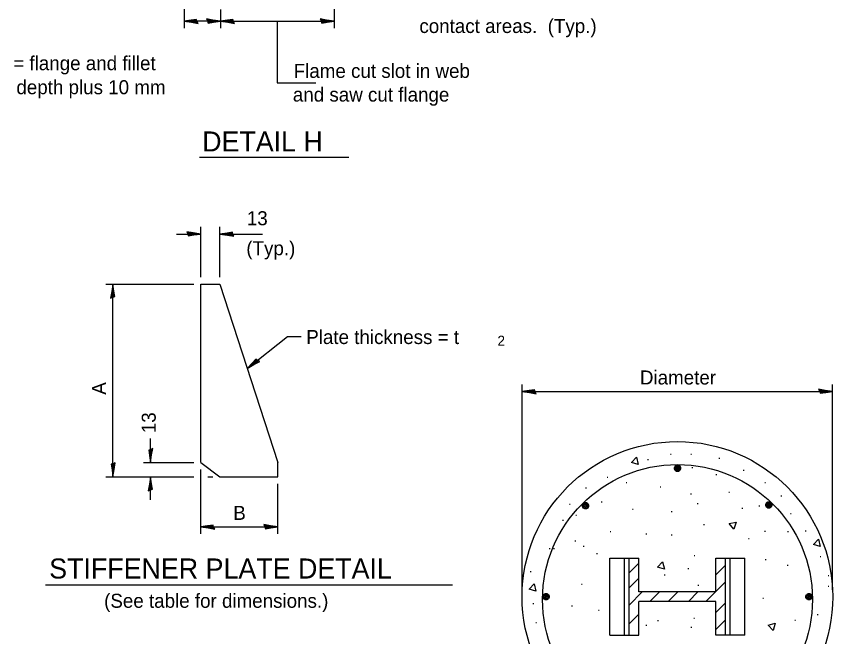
# Model space of a CAD drawing. Extents: x 1499079 to 1501883, y 1499349 to 1499789.
# Drawn here: x 1500912 to 1501051.6, y 1499496.7 to 1499602.9 of the extents above; entities that cross this region are included whole.
import ezdxf

# ---------------------------------------------------------------- set-up
doc = ezdxf.new("R2010")
doc.units = 0
for name, color, linetype in [('Design_EX_Roadway Dimensions', 7, 'Continuous'), ('Design_PR_EOP', 7, 'Continuous'), ('Design_PR_Roadway Items', 7, 'Continuous'), ('Sheets_General Details', 7, 'Continuous'), ('Topo_Building', 7, 'Continuous')]:
    doc.layers.add(name, color=color, linetype=linetype)

msp = doc.modelspace()

# ---------------------------------------------------------------- linework, layer by layer
at = {"layer": 'Design_EX_Roadway Dimensions'}
for p, q in [((1500940.65, 1499609.4), (1500940.65, 1499600.82)), ((1500966.31, 1499609.4), (1500966.31, 1499600.82)), ((1500946.89, 1499604.01), (1500946.89, 1499600.82)), ((1500946.89, 1499602.03), (1500940.65, 1499602.03)), ((1500946.89, 1499602.03), (1500966.31, 1499602.03)), ((1500956.6, 1499602.03), (1500956.6, 1499591.49)), ((1500956.6, 1499591.49), (1500963.18, 1499591.49)), ((1500943.5, 1499558.24), (1500943.5, 1499566.81)), ((1500946.79, 1499558.24), (1500946.79, 1499566.81)), ((1500939.34, 1499565.61), (1500943.5, 1499565.61)), ((1500946.79, 1499565.61), (1500954.09, 1499565.61)), ((1500927.3, 1499557.04), (1500942.3, 1499557.04)), ((1500928.49, 1499524.07), (1500928.49, 1499557.04)), ((1500951.47, 1499542.61), (1500958.34, 1499548.1)), ((1500958.34, 1499548.1), (1500960.7, 1499548.1)), ((1500998.48, 1499504.74), (1500998.48, 1499539.86)), ((1501051.58, 1499504.74), (1501051.58, 1499539.86)), ((1500998.48, 1499538.67), (1501051.58, 1499538.67)), ((1500934.92, 1499526.53), (1500934.92, 1499530.63)), ((1500933.73, 1499526.53), (1500942.3, 1499526.53)), ((1500943.5, 1499514.29), (1500943.5, 1499525.31)), ((1500927.3, 1499524.07), (1500942.3, 1499524.07)), ((1500934.92, 1499520.1), (1500934.92, 1499524.07)), ((1500944.7, 1499524.07), (1500945.59, 1499524.07)), ((1500956.69, 1499514.29), (1500956.69, 1499522.86)), ((1500943.5, 1499515.5), (1500956.69, 1499515.5))]:
    msp.add_line(p, q, dxfattribs=at)
for points in [[(1500944.68, 1499602.06), (1500944.75, 1499601.71), (1500945.68, 1499601.86), (1500946.89, 1499602.03), (1500945.6, 1499602.21), (1500944.49, 1499602.42), (1500944.8, 1499601.83), (1500946.08, 1499602.03), (1500944.66, 1499602.29), (1500944.87, 1499602), (1500945.46, 1499602.03), (1500944.89, 1499602.13)], [(1500964.11, 1499602.06), (1500964.19, 1499601.71), (1500965.12, 1499601.86), (1500966.31, 1499602.03), (1500965.04, 1499602.21), (1500963.91, 1499602.42), (1500964.24, 1499601.83), (1500965.51, 1499602.03), (1500964.09, 1499602.29), (1500964.3, 1499602), (1500964.9, 1499602.03), (1500964.32, 1499602.13)], [(1500942.85, 1499601.99), (1500942.78, 1499602.33), (1500941.84, 1499602.19), (1500940.65, 1499602.03), (1500941.93, 1499601.84), (1500943.05, 1499601.63), (1500942.73, 1499602.22), (1500941.46, 1499602.03), (1500942.87, 1499601.76), (1500942.66, 1499602.06), (1500942.06, 1499602.02), (1500942.64, 1499601.92)], [(1500949.09, 1499601.99), (1500949.02, 1499602.33), (1500948.08, 1499602.19), (1500946.89, 1499602.03), (1500948.16, 1499601.84), (1500949.28, 1499601.63), (1500948.96, 1499602.22), (1500947.69, 1499602.03), (1500949.11, 1499601.76), (1500948.9, 1499602.06), (1500948.3, 1499602.02), (1500948.88, 1499601.92)], [(1500941.29, 1499565.65), (1500941.37, 1499565.3), (1500942.3, 1499565.45), (1500943.5, 1499565.61), (1500942.22, 1499565.8), (1500941.1, 1499566), (1500941.42, 1499565.42), (1500942.69, 1499565.61), (1500941.27, 1499565.87), (1500941.49, 1499565.58), (1500942.08, 1499565.62), (1500941.51, 1499565.71)], [(1500948.99, 1499565.58), (1500948.92, 1499565.92), (1500948, 1499565.78), (1500946.79, 1499565.61), (1500948.07, 1499565.43), (1500949.19, 1499565.22), (1500948.87, 1499565.81), (1500947.6, 1499565.61), (1500949.02, 1499565.35), (1500948.81, 1499565.65), (1500948.21, 1499565.6), (1500948.79, 1499565.51)], [(1500928.47, 1499554.83), (1500928.81, 1499554.91), (1500928.66, 1499555.84), (1500928.49, 1499557.04), (1500928.31, 1499555.76), (1500928.1, 1499554.64), (1500928.69, 1499554.96), (1500928.49, 1499556.24), (1500928.23, 1499554.81), (1500928.52, 1499555.03), (1500928.49, 1499555.62), (1500928.39, 1499555.05)], [(1500953.21, 1499543.96), (1500952.94, 1499544.18), (1500952.31, 1499543.49), (1500951.47, 1499542.61), (1500952.58, 1499543.27), (1500953.59, 1499543.8), (1500952.98, 1499544.06), (1500952.1, 1499543.11), (1500953.38, 1499543.79), (1500953.03, 1499543.89), (1500952.58, 1499543.49), (1500953.09, 1499543.77)], [(1501000.68, 1499538.63), (1501000.6, 1499538.97), (1500999.67, 1499538.83), (1500998.48, 1499538.67), (1500999.75, 1499538.48), (1501000.88, 1499538.27), (1501000.55, 1499538.86), (1500999.28, 1499538.67), (1501000.7, 1499538.4), (1501000.49, 1499538.7), (1500999.89, 1499538.66), (1501000.46, 1499538.56)], [(1501049.38, 1499538.7), (1501049.46, 1499538.35), (1501050.39, 1499538.5), (1501051.58, 1499538.67), (1501050.31, 1499538.85), (1501049.18, 1499539.05), (1501049.51, 1499538.47), (1501050.78, 1499538.67), (1501049.36, 1499538.93), (1501049.57, 1499538.64), (1501050.17, 1499538.67), (1501049.59, 1499538.77)], [(1500934.96, 1499528.73), (1500934.61, 1499528.65), (1500934.76, 1499527.73), (1500934.92, 1499526.53), (1500935.11, 1499527.8), (1500935.31, 1499528.93), (1500934.73, 1499528.61), (1500934.92, 1499527.33), (1500935.19, 1499528.76), (1500934.89, 1499528.54), (1500934.93, 1499527.94), (1500935.03, 1499528.52)], [(1500928.53, 1499526.27), (1500928.19, 1499526.2), (1500928.33, 1499525.26), (1500928.49, 1499524.07), (1500928.68, 1499525.34), (1500928.88, 1499526.47), (1500928.3, 1499526.14), (1500928.49, 1499524.87), (1500928.76, 1499526.29), (1500928.47, 1499526.08), (1500928.5, 1499525.48), (1500928.6, 1499526.06)], [(1500934.89, 1499521.86), (1500935.24, 1499521.94), (1500935.08, 1499522.86), (1500934.92, 1499524.07), (1500934.74, 1499522.79), (1500934.53, 1499521.67), (1500935.11, 1499521.98), (1500934.92, 1499523.26), (1500934.66, 1499521.84), (1500934.95, 1499522.05), (1500934.92, 1499522.65), (1500934.82, 1499522.07)], [(1500954.48, 1499515.52), (1500954.56, 1499515.18), (1500955.49, 1499515.33), (1500956.69, 1499515.5), (1500955.41, 1499515.68), (1500954.28, 1499515.88), (1500954.61, 1499515.3), (1500955.88, 1499515.5), (1500954.46, 1499515.76), (1500954.67, 1499515.47), (1500955.27, 1499515.5), (1500954.7, 1499515.6)], [(1500945.7, 1499515.46), (1500945.62, 1499515.8), (1500944.69, 1499515.66), (1500943.5, 1499515.5), (1500944.77, 1499515.31), (1500945.9, 1499515.1), (1500945.57, 1499515.69), (1500944.3, 1499515.5), (1500945.72, 1499515.23), (1500945.51, 1499515.52), (1500944.91, 1499515.49), (1500945.49, 1499515.39)]]:
    msp.add_lwpolyline(points, dxfattribs=at)
at = {"layer": 'Design_PR_EOP'}
msp.add_circle((1501025.03, 1499503.54), 26.56, dxfattribs=at)
at = {"layer": 'Design_PR_Roadway Items'}
for p, q in [((1500943.5, 1499557.04), (1500946.79, 1499557.04)), ((1500943.5, 1499526.51), (1500943.5, 1499557.04)), ((1500946.79, 1499557.04), (1500956.69, 1499526.53)), ((1500943.5, 1499526.51), (1500946.79, 1499524.07)), ((1500956.69, 1499524.07), (1500956.69, 1499526.53)), ((1500946.79, 1499524.07), (1500956.69, 1499524.07)), ((1501013.5, 1499496.94), (1501013.5, 1499510.13)), ((1501013.5, 1499510.13), (1501016.79, 1499510.13)), ((1501016, 1499496.94), (1501016, 1499510.13)), ((1501016.79, 1499496.94), (1501016.79, 1499510.13)), ((1501016.79, 1499510.13), (1501018.44, 1499510.13)), ((1501016.79, 1499507.65), (1501018.44, 1499509.3)), ((1501018.44, 1499504.36), (1501018.44, 1499510.13)), ((1501031.63, 1499504.36), (1501031.63, 1499510.13)), ((1501031.63, 1499510.13), (1501033.28, 1499510.13)), ((1501031.63, 1499507.28), (1501033.28, 1499508.92)), ((1501033.28, 1499496.94), (1501033.28, 1499510.13)), ((1501033.28, 1499510.13), (1501036.57, 1499510.13)), ((1501034.07, 1499496.94), (1501034.07, 1499510.13)), ((1501036.57, 1499496.94), (1501036.57, 1499510.13)), ((1501016.79, 1499505.09), (1501018.44, 1499506.75)), ((1501031.63, 1499504.46), (1501033.28, 1499506.11)), ((1501016.79, 1499502.13), (1501019.03, 1499504.36)), ((1501031.63, 1499504.36), (1501018.44, 1499504.36)), ((1501020.32, 1499502.71), (1501021.98, 1499504.36)), ((1501023.44, 1499502.71), (1501025.09, 1499504.36)), ((1501026.9, 1499502.71), (1501028.54, 1499504.36)), ((1501029.89, 1499502.71), (1501031.53, 1499504.36)), ((1501031.63, 1499502.71), (1501018.44, 1499502.71)), ((1501018.44, 1499496.94), (1501018.44, 1499502.71)), ((1501031.63, 1499496.94), (1501031.63, 1499502.71)), ((1501031.63, 1499500.84), (1501033.28, 1499502.49)), ((1501016.79, 1499498.91), (1501018.44, 1499500.56)), ((1501031.63, 1499497.95), (1501033.28, 1499499.6)), ((1501013.5, 1499496.94), (1501016.79, 1499496.94)), ((1501016.79, 1499496.94), (1501018.44, 1499496.94)), ((1501033.28, 1499496.94), (1501031.63, 1499496.94)), ((1501036.57, 1499496.94), (1501033.28, 1499496.94))]:
    msp.add_line(p, q, dxfattribs=at)
for points in [[(1501024.66, 1499525.92), (1501024.9, 1499526.06), (1501025.19, 1499526.06), (1501025.43, 1499525.92), (1501025.58, 1499525.67), (1501025.58, 1499525.39), (1501025.43, 1499525.15), (1501025.19, 1499525), (1501024.9, 1499525), (1501024.66, 1499525.15), (1501024.52, 1499525.39), (1501024.52, 1499525.67), (1501024.63, 1499525.9), (1501025.14, 1499525.89), (1501025.37, 1499525.72), (1501025.4, 1499525.44), (1501025.23, 1499525.21), (1501024.95, 1499525.18), (1501024.73, 1499525.35), (1501024.69, 1499525.63), (1501024.79, 1499525.79), (1501025.18, 1499525.67), (1501025.22, 1499525.48), (1501025.09, 1499525.36), (1501024.92, 1499525.4), (1501024.87, 1499525.58), (1501025.04, 1499525.53)], [(1501008.93, 1499519.5), (1501009.18, 1499519.65), (1501009.46, 1499519.65), (1501009.71, 1499519.5), (1501009.85, 1499519.26), (1501009.85, 1499518.97), (1501009.71, 1499518.72), (1501009.46, 1499518.58), (1501009.18, 1499518.58), (1501008.93, 1499518.72), (1501008.79, 1499518.97), (1501008.79, 1499519.26), (1501008.91, 1499519.48), (1501009.42, 1499519.47), (1501009.64, 1499519.3), (1501009.68, 1499519.02), (1501009.51, 1499518.8), (1501009.23, 1499518.76), (1501009.01, 1499518.94), (1501008.97, 1499519.21), (1501009.07, 1499519.38), (1501009.46, 1499519.25), (1501009.5, 1499519.07), (1501009.37, 1499518.94), (1501009.19, 1499518.99), (1501009.15, 1499519.16), (1501009.32, 1499519.11)], [(1501040.27, 1499519.64), (1501040.52, 1499519.78), (1501040.8, 1499519.78), (1501041.05, 1499519.64), (1501041.19, 1499519.39), (1501041.19, 1499519.11), (1501041.05, 1499518.86), (1501040.8, 1499518.72), (1501040.52, 1499518.72), (1501040.27, 1499518.86), (1501040.13, 1499519.11), (1501040.13, 1499519.39), (1501040.25, 1499519.61), (1501040.76, 1499519.6), (1501040.98, 1499519.44), (1501041.01, 1499519.16), (1501040.85, 1499518.93), (1501040.57, 1499518.89), (1501040.34, 1499519.07), (1501040.3, 1499519.35), (1501040.4, 1499519.51), (1501040.79, 1499519.38), (1501040.84, 1499519.2), (1501040.71, 1499519.08), (1501040.53, 1499519.12), (1501040.49, 1499519.3), (1501040.66, 1499519.25)], [(1501002.18, 1499503.95), (1501002.42, 1499504.09), (1501002.71, 1499504.09), (1501002.96, 1499503.95), (1501003.1, 1499503.7), (1501003.1, 1499503.41), (1501002.96, 1499503.17), (1501002.71, 1499503.03), (1501002.42, 1499503.03), (1501002.18, 1499503.17), (1501002.03, 1499503.41), (1501002.03, 1499503.7), (1501002.16, 1499503.92), (1501002.67, 1499503.91), (1501002.89, 1499503.74), (1501002.92, 1499503.47), (1501002.75, 1499503.25), (1501002.48, 1499503.21), (1501002.25, 1499503.38), (1501002.21, 1499503.66), (1501002.31, 1499503.82), (1501002.7, 1499503.69), (1501002.75, 1499503.51), (1501002.61, 1499503.39), (1501002.44, 1499503.44), (1501002.4, 1499503.6), (1501002.57, 1499503.56)], [(1501047.14, 1499503.94), (1501047.38, 1499504.08), (1501047.66, 1499504.08), (1501047.91, 1499503.94), (1501048.05, 1499503.69), (1501048.05, 1499503.41), (1501047.91, 1499503.17), (1501047.66, 1499503.02), (1501047.38, 1499503.02), (1501047.14, 1499503.17), (1501046.99, 1499503.41), (1501046.99, 1499503.69), (1501047.11, 1499503.91), (1501047.62, 1499503.91), (1501047.84, 1499503.74), (1501047.88, 1499503.46), (1501047.7, 1499503.23), (1501047.43, 1499503.19), (1501047.2, 1499503.37), (1501047.17, 1499503.64), (1501047.26, 1499503.81), (1501047.65, 1499503.68), (1501047.7, 1499503.5), (1501047.57, 1499503.38), (1501047.39, 1499503.42), (1501047.35, 1499503.6), (1501047.52, 1499503.55)]]:
    msp.add_lwpolyline(points, dxfattribs=at)
at = {"layer": 'Sheets_General Details'}
for p, q in [((1500943.3, 1499578.73), (1500968.86, 1499578.73)), ((1500916.94, 1499505.57), (1500986.54, 1499505.57))]:
    msp.add_line(p, q, dxfattribs=at)
at = {"layer": 'Topo_Building'}
for p, q in [((1501019.92, 1499527.03), (1501020.07, 1499527.03)), ((1501023.84, 1499527.94), (1501023.99, 1499527.94)), ((1501027.3, 1499527.94), (1501027.44, 1499527.94)), ((1501032.13, 1499527.25), (1501032.29, 1499527.25)), ((1501027.51, 1499525.63), (1501027.66, 1499525.63)), ((1501031.63, 1499524.48), (1501031.78, 1499524.48)), ((1501036.29, 1499525.18), (1501036.44, 1499525.18)), ((1501013.01, 1499524.02), (1501013.15, 1499524.02)), ((1501016.24, 1499523.07), (1501016.39, 1499523.07)), ((1501039.97, 1499523.11), (1501040.12, 1499523.11)), ((1501009.32, 1499522.18), (1501009.47, 1499522.18)), ((1501022.06, 1499522.37), (1501022.2, 1499522.37)), ((1501033.81, 1499521.41), (1501033.96, 1499521.41)), ((1501027.27, 1499521.15), (1501027.42, 1499521.15)), ((1501042.74, 1499520.8), (1501042.89, 1499520.8)), ((1501006.56, 1499519.41), (1501006.71, 1499519.41)), ((1501011.99, 1499519.81), (1501012.15, 1499519.81)), ((1501028.42, 1499519.5), (1501028.57, 1499519.5)), ((1501036.05, 1499518.72), (1501036.21, 1499518.72)), ((1501038.96, 1499519.11), (1501039.11, 1499519.11)), ((1501007.64, 1499517.51), (1501007.78, 1499517.51)), ((1501017.33, 1499518.53), (1501017.48, 1499518.53)), ((1501023.99, 1499518.15), (1501024.14, 1499518.15)), ((1501044.35, 1499517.8), (1501044.5, 1499517.8)), ((1501005.4, 1499516.65), (1501005.55, 1499516.65)), ((1501029.52, 1499515.92), (1501029.68, 1499515.92)), ((1501013.51, 1499514.7), (1501013.66, 1499514.7)), ((1501039.92, 1499514.75), (1501040.07, 1499514.75)), ((1501043.88, 1499514.7), (1501044.02, 1499514.7)), ((1501046.89, 1499514.8), (1501047.04, 1499514.8)), ((1501007.48, 1499513.1), (1501007.64, 1499513.1)), ((1501019.64, 1499514.31), (1501019.78, 1499514.31)), ((1501023.99, 1499514.12), (1501024.14, 1499514.12)), ((1501037.18, 1499513.49), (1501037.32, 1499513.49)), ((1501003.1, 1499511.81), (1501003.25, 1499511.81)), ((1501003.85, 1499511.82), (1501004, 1499511.82)), ((1501008.91, 1499512.21), (1501009.06, 1499512.21)), ((1501011.22, 1499510.94), (1501011.37, 1499510.94)), ((1501027.87, 1499510.59), (1501028.02, 1499510.59)), ((1501049.43, 1499510.42), (1501049.57, 1499510.42)), ((1501040.05, 1499509.92), (1501040.2, 1499509.92)), ((1501043.81, 1499508.95), (1501043.97, 1499508.95)), ((1500999.87, 1499507.89), (1501000.02, 1499507.89)), ((1501026.84, 1499508.39), (1501027, 1499508.39)), ((1501022.78, 1499507.27), (1501022.94, 1499507.27)), ((1501050.8, 1499507.2), (1501050.95, 1499507.2)), ((1501008.6, 1499505.68), (1501008.75, 1499505.68)), ((1501028.54, 1499505.54), (1501028.69, 1499505.54)), ((1501050.8, 1499505.35), (1501050.95, 1499505.35)), ((1501039.63, 1499503.32), (1501039.78, 1499503.32)), ((1501000.33, 1499502.36), (1501000.49, 1499502.36)), ((1501006.94, 1499501.98), (1501007.08, 1499501.98)), ((1501011.51, 1499501.27), (1501011.66, 1499501.27)), ((1501048.96, 1499500.51), (1501049.11, 1499500.51)), ((1501000.79, 1499499.13), (1501000.94, 1499499.13)), ((1501021.63, 1499499.47), (1501021.78, 1499499.47)), ((1501027.82, 1499499.87), (1501027.97, 1499499.87)), ((1501045.09, 1499499.55), (1501045.24, 1499499.55)), ((1501019.64, 1499498.7), (1501019.78, 1499498.7)), ((1501027.33, 1499498.32), (1501027.48, 1499498.32))]:
    msp.add_line(p, q, dxfattribs=at)
for points in [[(1501018.34, 1499526.19), (1501017.16, 1499526.52), (1501018.03, 1499527.43), (1501018.34, 1499526.19)], [(1501033.9, 1499516.07), (1501035.09, 1499516.29), (1501034.68, 1499515.08), (1501033.9, 1499516.07)], [(1501049.46, 1499512.13), (1501048.28, 1499512.46), (1501049.14, 1499513.37), (1501049.46, 1499512.13)], [(1501022.81, 1499508.27), (1501021.64, 1499508.6), (1501022.5, 1499509.51), (1501022.81, 1499508.27)], [(1501000.82, 1499504.52), (1500999.65, 1499504.85), (1501000.51, 1499505.76), (1501000.82, 1499504.52)], [(1501041.43, 1499497.77), (1501040.56, 1499498.67), (1501041.73, 1499499.01), (1501041.43, 1499497.77)]]:
    msp.add_lwpolyline(points, dxfattribs=at)
msp.add_circle((1501025.04, 1499503.08), 23.08, dxfattribs=at)

# ---------------------------------------------------------------- texts
at = {"layer": 'Design_EX_Roadway Dimensions'}
for s, height, p in [('contact areas.  (Typ.)', 2.4002, (1500980.9, 1499600)), ('X = flange and fillet', 2.4002, (1500908.41, 1499593.64)), ('Flame cut slot in web', 2.4002, (1500959.4, 1499592.32)), ('    depth plus 10 mm', 2.4002, (1500908.41, 1499589.53)), ('and saw cut flange', 2.4002, (1500959.26, 1499588.27)), ('13', 2.4, (1500951.39, 1499567.11)), ('(Typ.)', 2.4, (1500951.3, 1499561.97)), ('Plate thickness = t', 2.4002, (1500961.55, 1499546.78)), ('2', 1.71, (1500994.26, 1499546.5)), ('Diameter', 2.4, (1501018.62, 1499539.86)), ('B', 2.4, (1500949.07, 1499516.69))]:
    msp.add_text(s, height=height, dxfattribs=at).set_placement(p)
for s, p in [('A', (1500927.3, 1499538.11)), ('13', (1500935.81, 1499531.53))]:
    msp.add_text(s, height=2.4, rotation=90, dxfattribs=at).set_placement(p)
at = {"layer": 'Sheets_General Details'}
for s, height, p in [('DETAIL H', 3.429, (1500943.75, 1499579.73)), ('STIFFENER PLATE DETAIL', 3.4289, (1500917.59, 1499506.66)), ('(See table for dimensions.)', 2.4002, (1500926.98, 1499501.65))]:
    msp.add_text(s, height=height, dxfattribs=at).set_placement(p)

doc.saveas('drawing.dxf')
